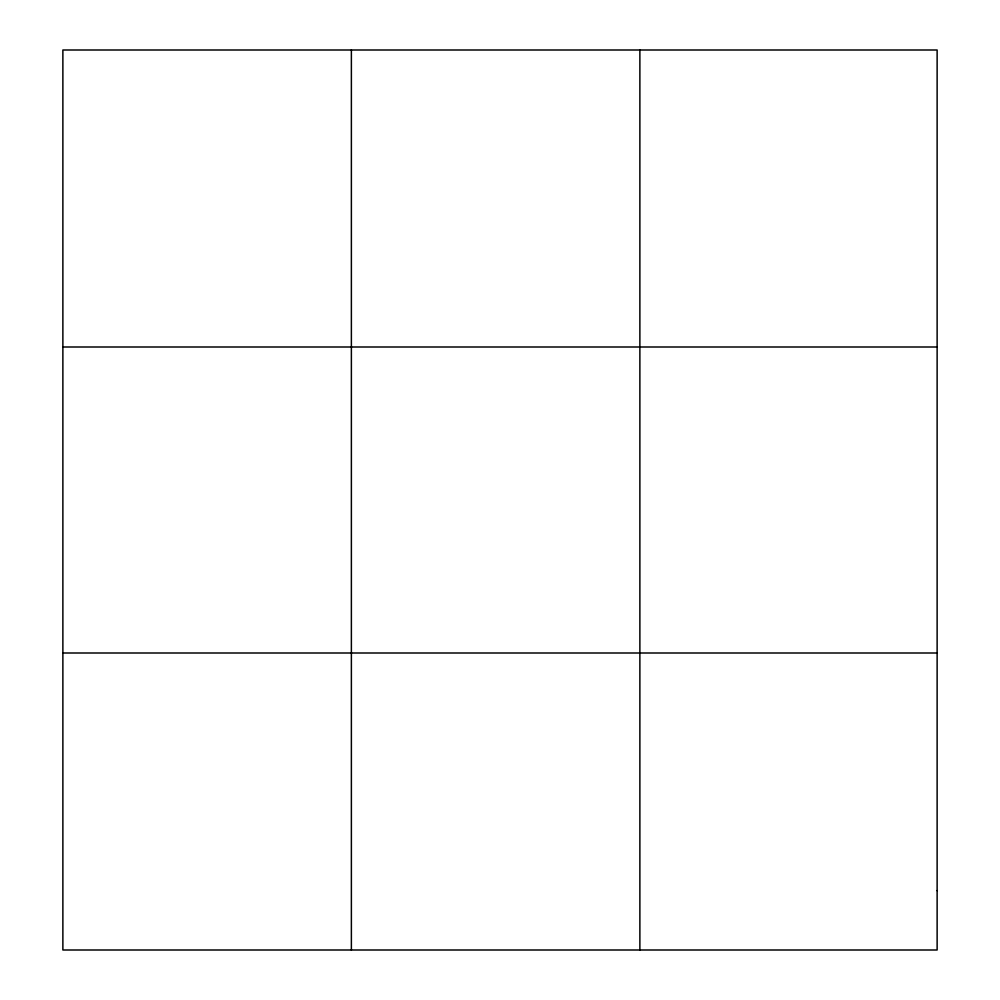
<?xml version="1.0" encoding="UTF-8"?>
<svg xmlns="http://www.w3.org/2000/svg" width="1000" height="1000" viewBox="0 0 1000 1000"><rect width="100%" height="100%" fill="white"/><g stroke="black" fill="none" stroke-linecap="round" stroke-linejoin="round"><path stroke-width="1.5" d="M351.375 50L351.375 950M639.875 50L639.875 950M62.875 347L937.125 347M62.875 653L937.125 653M937.125 890.6L937.125 950L62.875 950L62.875 50L937.125 50L937.125 890.6"/></g></svg>
